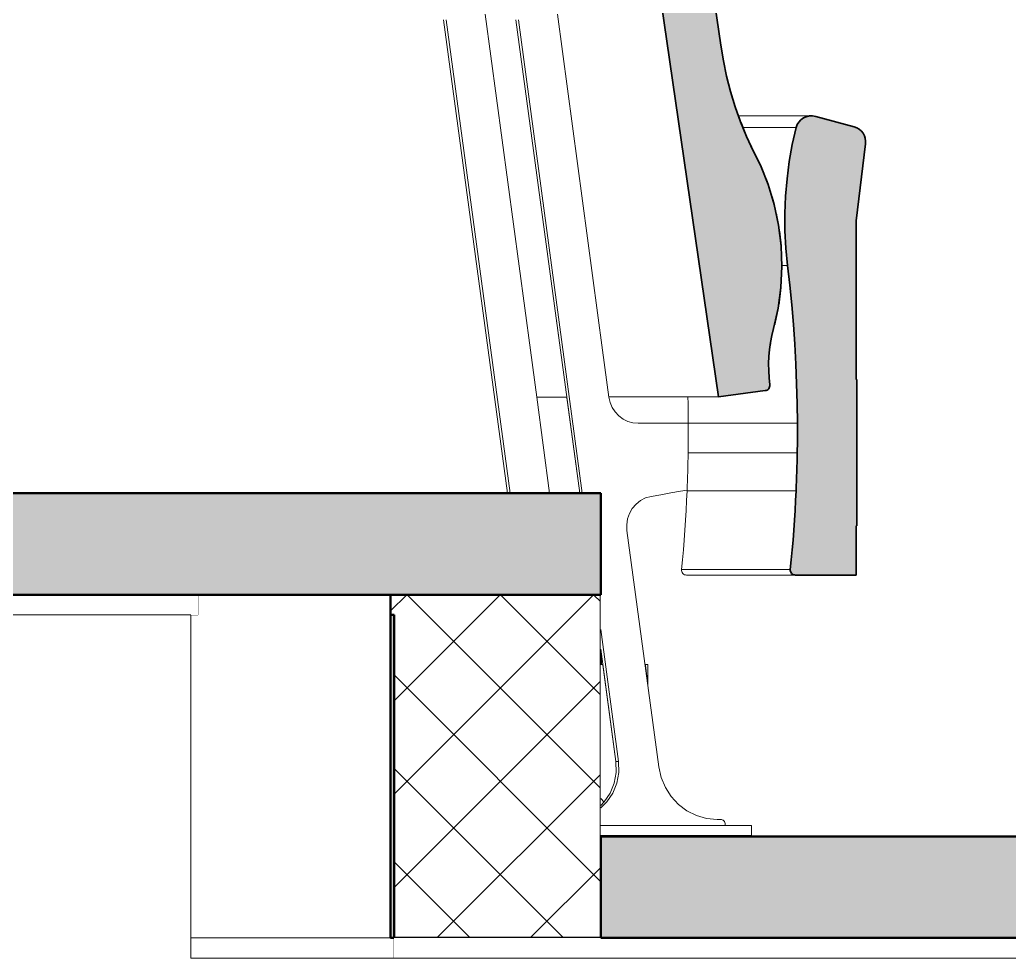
# Model space of a CAD drawing. Header units: millimetres. Extents: x -46169 to 135069, y -86316 to 18123.
# Drawn here: x 115291 to 116265, y -78897 to -77973 of the extents above; entities that cross this region are included whole.
import ezdxf

# ---------------------------------------------------------------- set-up
doc = ezdxf.new("R2010")
doc.units = ezdxf.units.MM
doc.header["$MEASUREMENT"] = 0
doc.linetypes.add('Wipeout_Contour', pattern=[1000, 0, -1000])
for name, color, linetype in [('New_A-20-M_Floor_Slab', 7, 'Continuous'), ('New_A-25-M_Wall_Int', 7, 'Continuous'), ('New_A-35-M_FFE_Fixed', 7, 'Continuous')]:
    doc.layers.add(name, color=color, linetype=linetype)
for name, color, linetype, lineweight, true_color in [('New_A-20-M_Floor_Slab_Pen_No__107', 7, 'Continuous', 15, 0xa6a6a6), ('New_A-20-M_Floor_Slab_Pen_No__27', 7, 'Continuous', 50, 0x2a2a2a), ('New_A-20-M_Floor_Slab_Pen_No__29', 7, 'Continuous', 50, 0x2a2a2a), ('New_A-20-M_Floor_Slab_Pen_No__81', 7, 'Continuous', 20, 0x6a6a6a), ('New_A-35-M_FFE_Fixed_Pen_No__104', 7, 'Continuous', 15, 0xa6a6a6), ('New_A-35-M_FFE_Fixed_Pen_No__44', 7, 'Continuous', 35, 0x444444)]:
    doc.layers.add(name, color=color, linetype=linetype, lineweight=lineweight, true_color=true_color)
for name, color, linetype, lineweight in [('New_A-20-M_Floor_Slab_Pen_No__87', 8, 'Continuous', 20), ('New_A-20-M_Floor_Slab_Pen_No__89', 8, 'Continuous', 20), ('New_A-35-M_FFE_Fixed_Pen_No__93', 8, 'Continuous', 13)]:
    doc.layers.add(name, color=color, linetype=linetype, lineweight=lineweight)

# ---------------------------------------------------------------- blocks, each defined once
blk = doc.blocks.new('Section Elem_15_3', base_point=(188935.42, -81480.18))
at = {"color": 254, "linetype": 'Wipeout_Contour', "lineweight": 0, "ltscale": 559424.669146}
blk.add_wipeout([(115829.56, -78344.06), (115799.98, -78344.06), (115812.74, -78438.68), (115842.32, -78438.68)], dxfattribs=at).dxf.layer = 'New_A-25-M_Wall_Int'
at = {"color": 254, "linetype": 'Wipeout_Contour', "lineweight": 0, "ltscale": 1818705.843723655}
blk.add_wipeout([(115948.93, -78343.98), (115871.15, -78343.98), (115871.16, -78344.06), (115872.33, -78349.28), (115874.38, -78354.21), (115877.25, -78358.67), (115880.84, -78362.54), (115885.03, -78365.69), (115889.7, -78368.01), (115894.7, -78369.43), (115899.86, -78369.91), (115949.3, -78369.91), (115949.08, -78350.44)], dxfattribs=at).dxf.layer = 'New_A-25-M_Wall_Int'
at = {"color": 254, "linetype": 'Wipeout_Contour', "lineweight": 0, "ltscale": 420030.032743}
blk.add_wipeout([(115863.04, -78607.43), (115865.07, -78607.43), (115863.04, -78592.34)], dxfattribs=at).dxf.layer = 'New_A-25-M_Wall_Int'
blk = doc.blocks.new('Section Elem_31_3', base_point=(188935.42, -81480.18))
at = {"layer": 'New_A-20-M_Floor_Slab_Pen_No__27', "linetype": 'Continuous'}
for p, q in [((115863.04, -78538.68), (115863.04, -78776.68)), ((115863.04, -78776.68), (115863.04, -78876.68)), ((115863.04, -78876.68), (115659.41, -78876.68))]:
    blk.add_line(p, q, dxfattribs=at)
at = {"color": 254, "linetype": 'Wipeout_Contour', "lineweight": 0, "ltscale": 558917.066303}
blk.add_wipeout([(115466.23, -78558.68), (115655.98, -78558.68), (115655.98, -78538.68), (115466.23, -78538.68)], dxfattribs=at).dxf.layer = 'New_A-20-M_Floor_Slab'
at = {"layer": 'New_A-20-M_Floor_Slab_Pen_No__107', "linetype": 'Continuous'}
h = blk.add_hatch(dxfattribs=at)
h.set_pattern_fill('Concrete_Block_0003', color=256, style=0, pattern_type=2)
h.set_pattern_definition([(45, (188935.42, -81480.184), (-45.96194, 45.96194), []), (135, (188935.42, -81480.184), (45.96194, 45.96194), [])])
h.paths.add_polyline_path([(115655.98, -78538.68), (115655.98, -78558.68), (115659.41, -78558.68), (115659.41, -78876.68), (115863.04, -78876.68), (115863.04, -78538.68)])
at = {"layer": 'New_A-20-M_Floor_Slab_Pen_No__27', "linetype": 'Continuous'}
blk.add_line((115655.98, -78538.68), (115655.98, -78558.68), dxfattribs=at)
at = {"layer": 'New_A-20-M_Floor_Slab_Pen_No__87', "linetype": 'Continuous'}
blk.add_line((115466.23, -78538.68), (115466.23, -78558.68), dxfattribs=at)
blk = doc.blocks.new('Section Elem_32_3', base_point=(188935.42, -81480.18))
at = {"color": 254, "linetype": 'Wipeout_Contour', "lineweight": 0, "ltscale": 559286.344146}
blk.add_wipeout([(115655.98, -78558.68), (115459.41, -78558.68), (115459.41, -78876.68), (115655.98, -78876.68)], dxfattribs=at).dxf.layer = 'New_A-20-M_Floor_Slab'
at = {"layer": 'New_A-20-M_Floor_Slab_Pen_No__27', "linetype": 'Continuous'}
blk.add_line((115659.41, -78558.68), (115655.98, -78558.68), dxfattribs=at)
at = {"layer": 'New_A-20-M_Floor_Slab_Pen_No__87', "linetype": 'Continuous'}
blk.add_line((115459.41, -78558.68), (115466.23, -78558.68), dxfattribs=at)
at = {"color": 254, "linetype": 'Wipeout_Contour', "lineweight": 0, "ltscale": 559672.625559}
blk.add_wipeout([(115659.41, -78896.68), (115659.41, -78876.68), (115459.41, -78876.68), (115459.41, -78896.68)], dxfattribs=at).dxf.layer = 'New_A-20-M_Floor_Slab'
at = {"layer": 'New_A-20-M_Floor_Slab_Pen_No__107', "linetype": 'Continuous', "lineweight": 0, "true_color": 0xd2d2d2}
blk.add_hatch(color=254, dxfattribs=at).paths.add_polyline_path([(115659.41, -78558.68), (115655.98, -78558.68), (115655.98, -78876.68), (115659.41, -78876.68)])
at = {"layer": 'New_A-20-M_Floor_Slab_Pen_No__27', "linetype": 'Continuous'}
for p, q in [((115655.98, -78558.68), (115655.98, -78876.68)), ((115659.41, -78558.68), (115659.41, -78876.68)), ((115659.41, -78876.68), (115655.98, -78876.68))]:
    blk.add_line(p, q, dxfattribs=at)
at = {"layer": 'New_A-20-M_Floor_Slab_Pen_No__87', "linetype": 'Continuous'}
for p, q in [((115459.41, -78876.68), (115459.41, -78558.68)), ((115459.41, -78876.68), (115655.98, -78876.68)), ((115459.41, -78896.68), (115459.41, -78876.68)), ((115659.41, -78876.68), (115659.41, -78896.68)), ((115659.41, -78896.68), (115459.41, -78896.68))]:
    blk.add_line(p, q, dxfattribs=at)
blk = doc.blocks.new('Section Elem_42_3', base_point=(188935.42, -81480.18))
at = {"color": 254, "linetype": 'Wipeout_Contour', "lineweight": 0, "ltscale": 561293.090992}
blk.add_wipeout([(116439.39, -78876.68), (115659.41, -78876.68), (115659.41, -78896.68), (116439.39, -78896.68)], dxfattribs=at).dxf.layer = 'New_A-20-M_Floor_Slab'
at = {"layer": 'New_A-20-M_Floor_Slab_Pen_No__89', "linetype": 'Continuous'}
blk.add_line((116432.57, -78896.68), (115659.41, -78896.68), dxfattribs=at)
blk = doc.blocks.new('Section Elem_43_3', base_point=(188935.42, -81480.18))
at = {"color": 254, "linetype": 'Wipeout_Contour', "lineweight": 0, "ltscale": 557314.78881}
blk.add_wipeout([(114686.25, -78558.68), (115466.23, -78558.68), (115466.23, -78538.68), (114686.25, -78538.68)], dxfattribs=at).dxf.layer = 'New_A-20-M_Floor_Slab'
at = {"layer": 'New_A-20-M_Floor_Slab_Pen_No__89', "linetype": 'Continuous'}
blk.add_line((115459.41, -78558.68), (114686.25, -78558.68), dxfattribs=at)
blk = doc.blocks.new('Section Elem_48_3', base_point=(188935.42, -81480.18))
at = {"color": 254, "linetype": 'Wipeout_Contour', "lineweight": 0, "ltscale": 1260637.226183041}
blk.add_wipeout([(115863.04, -78739.37), (115866.36, -78742.95), (115866.56, -78742.75), (115872.46, -78734.01), (115876.43, -78724.17), (115878.29, -78713.68), (115877.96, -78703.02), (115865.07, -78607.43), (115863.04, -78607.43)], dxfattribs=at).dxf.layer = 'New_A-20-M_Floor_Slab'
at = {"color": 254, "linetype": 'Wipeout_Contour', "lineweight": 0, "ltscale": 420159.71702}
blk.add_wipeout([(115909.41, -78607.43), (115906.67, -78607.43), (115909.41, -78627.76)], dxfattribs=at).dxf.layer = 'New_A-20-M_Floor_Slab'
at = {"color": 254, "linetype": 'Wipeout_Contour', "lineweight": 0, "ltscale": 560504.126791}
blk.add_wipeout([(115863.04, -78775.93), (115863.04, -78776.43), (115909.41, -78776.43), (115909.41, -78775.93)], dxfattribs=at).dxf.layer = 'New_A-20-M_Floor_Slab'
at = {"layer": 'New_A-20-M_Floor_Slab_Pen_No__89', "linetype": 'Continuous'}
for p, q in [((115865.07, -78607.43), (115863.04, -78607.43)), ((115909.41, -78607.43), (115906.67, -78607.43)), ((115909.41, -78607.43), (115909.41, -78627.76)), ((115909.41, -78776.43), (115863.04, -78776.43)), ((115909.41, -78775.93), (115909.41, -78776.43))]:
    blk.add_line(p, q, dxfattribs=at)
blk = doc.blocks.new('Section Elem_96_3', base_point=(188935.42, -81480.18))
at = {"layer": 'New_A-35-M_FFE_Fixed_Pen_No__44', "linetype": 'Continuous'}
for p, q in [((116115.32, -78326.91), (116114.78, -78326.91)), ((116114.8, -78470.91), (116114.81, -78519.41)), ((116115.32, -78470.91), (116114.8, -78470.91))]:
    blk.add_line(p, q, dxfattribs=at)
at = {"layer": 'New_A-35-M_FFE_Fixed_Pen_No__44', "linetype": 'Continuous', "flags": 128}
blk.add_lwpolyline([(116115.32, -78326.91), (116115.32, -78458.91), (116115.32, -78470.91)], dxfattribs=at)
at = {"color": 254, "linetype": 'Wipeout_Contour', "lineweight": 0, "ltscale": 699277.042987}
blk.add_wipeout([(116055.49, -78078.65), (116003.21, -78078.65), (116006.78, -78087.45), (116010.4, -78095.36), (116051.75, -78095.36)], dxfattribs=at).dxf.layer = 'New_A-35-M_FFE_Fixed'
at = {"color": 254, "linetype": 'Wipeout_Contour', "lineweight": 0, "ltscale": 699517.915229}
blk.add_wipeout([(116045.12, -78146.22), (116031.43, -78146.22), (116033.93, -78154.56), (116035.77, -78163.3), (116044.46, -78163.3)], dxfattribs=at).dxf.layer = 'New_A-35-M_FFE_Fixed'
at = {"color": 254, "linetype": 'Wipeout_Contour', "lineweight": 0, "ltscale": 699731.423379}
blk.add_wipeout([(116040.55, -78233.85), (116049.31, -78233.85), (116047.12, -78214.49), (116041.38, -78214.49), (116041.42, -78215.55)], dxfattribs=at).dxf.layer = 'New_A-35-M_FFE_Fixed'
at = {"color": 254, "linetype": 'Wipeout_Contour', "lineweight": 0, "ltscale": 979826.825991}
blk.add_wipeout([(116030.37, -78290.2), (116030.11, -78292.07), (116054.2, -78292.07), (116052.85, -78272.64), (116034.15, -78272.64), (116033.31, -78276.45), (116031.67, -78283.29)], dxfattribs=at).dxf.layer = 'New_A-35-M_FFE_Fixed'
at = {"color": 254, "linetype": 'Wipeout_Contour', "lineweight": 0, "ltscale": 560023.812636}
blk.add_wipeout([(115949.27, -78388.04), (115949.23, -78391.66), (116056.74, -78391.66), (116056.78, -78388.04)], dxfattribs=at).dxf.layer = 'New_A-35-M_FFE_Fixed'
at = {"color": 254, "linetype": 'Wipeout_Contour', "lineweight": 0, "ltscale": 560048.826747}
blk.add_wipeout([(115949.14, -78398.91), (115949.06, -78403.59), (116056.56, -78403.59), (116056.64, -78398.91)], dxfattribs=at).dxf.layer = 'New_A-35-M_FFE_Fixed'
at = {"color": 254, "linetype": 'Wipeout_Contour', "lineweight": 0, "ltscale": 560134.018868}
blk.add_wipeout([(115948.07, -78436.33), (115947.64, -78446.04), (116055.03, -78446.04), (116055.5, -78436.33)], dxfattribs=at).dxf.layer = 'New_A-35-M_FFE_Fixed'
at = {"color": 254, "linetype": 'Wipeout_Contour', "lineweight": 0, "ltscale": 560270.26655}
blk.add_wipeout([(115942.77, -78513.92), (116049.82, -78513.92), (116050.77, -78504.24), (115943.66, -78504.24)], dxfattribs=at).dxf.layer = 'New_A-35-M_FFE_Fixed'
at = {"color": 254, "linetype": 'Wipeout_Contour', "lineweight": 0, "ltscale": 560368.115083}
blk.add_wipeout([(115872.46, -78734.01), (115866.56, -78742.75), (115869.15, -78742.75), (115875.05, -78734.01)], dxfattribs=at).dxf.layer = 'New_A-35-M_FFE_Fixed'
at = {"color": 254, "linetype": 'Wipeout_Contour', "lineweight": 0, "ltscale": 560661.332657}
blk.add_wipeout([(115863.04, -78775.93), (116011.57, -78775.93), (116011.57, -78765.93), (115863.04, -78765.93)], dxfattribs=at).dxf.layer = 'New_A-35-M_FFE_Fixed'
at = {"layer": 'New_A-35-M_FFE_Fixed_Pen_No__93', "linetype": 'Continuous'}
for p, q in [((116011.57, -78775.93), (116011.57, -78765.93)), ((115863.04, -78775.93), (116011.57, -78775.93))]:
    blk.add_line(p, q, dxfattribs=at)
at = {"color": 254, "linetype": 'Wipeout_Contour', "lineweight": 0, "ltscale": 559411.92708}
blk.add_wipeout([(116056.52, -78075.81), (116002.05, -78075.81), (116003.21, -78078.65), (116055.49, -78078.65)], dxfattribs=at).dxf.layer = 'New_A-35-M_FFE_Fixed'
at = {"color": 254, "linetype": 'Wipeout_Contour', "lineweight": 0, "ltscale": 699457.372408}
blk.add_wipeout([(116025.78, -78129.18), (116028.02, -78134.86), (116031.43, -78146.22), (116045.12, -78146.22), (116046.56, -78129.18)], dxfattribs=at).dxf.layer = 'New_A-35-M_FFE_Fixed'
at = {"color": 254, "linetype": 'Wipeout_Contour', "lineweight": 0, "ltscale": 699576.509393}
blk.add_wipeout([(116035.77, -78163.3), (116038.15, -78174.67), (116038.86, -78180.4), (116044.57, -78180.4), (116044.46, -78163.3)], dxfattribs=at).dxf.layer = 'New_A-35-M_FFE_Fixed'
at = {"color": 254, "linetype": 'Wipeout_Contour', "lineweight": 0, "ltscale": 699836.001748}
blk.add_wipeout([(116037.74, -78256.39), (116034.15, -78272.64), (116052.85, -78272.64), (116051.22, -78253.23), (116038.16, -78253.23)], dxfattribs=at).dxf.layer = 'New_A-35-M_FFE_Fixed'
at = {"color": 254, "linetype": 'Wipeout_Contour', "lineweight": 0, "ltscale": 979895.691167}
blk.add_wipeout([(116028.47, -78311.17), (116028.47, -78311.52), (116055.28, -78311.52), (116054.2, -78292.07), (116030.11, -78292.07), (116029.4, -78297.16), (116028.76, -78304.16)], dxfattribs=at).dxf.layer = 'New_A-35-M_FFE_Fixed'
at = {"color": 254, "linetype": 'Wipeout_Contour', "lineweight": 0, "ltscale": 560015.79469}
blk.add_wipeout([(115949.27, -78388.04), (116056.78, -78388.04), (116056.81, -78384.41), (115949.29, -78384.41)], dxfattribs=at).dxf.layer = 'New_A-35-M_FFE_Fixed'
at = {"color": 254, "linetype": 'Wipeout_Contour', "lineweight": 0, "ltscale": 560118.964675}
blk.add_wipeout([(115948.07, -78436.33), (116055.5, -78436.33), (116055.7, -78431.65), (115948.26, -78431.65)], dxfattribs=at).dxf.layer = 'New_A-35-M_FFE_Fixed'
at = {"color": 254, "linetype": 'Wipeout_Contour', "lineweight": 0, "ltscale": 560251.500926}
blk.add_wipeout([(115943.66, -78504.24), (116050.77, -78504.24), (116051.65, -78494.55), (115944.49, -78494.55)], dxfattribs=at).dxf.layer = 'New_A-35-M_FFE_Fixed'
at = {"color": 254, "linetype": 'Wipeout_Contour', "lineweight": 0, "ltscale": 560298.63855}
blk.add_wipeout([(115944.75, -78518.46), (115945.62, -78518.98), (116052.87, -78518.98), (116051.93, -78518.46)], dxfattribs=at).dxf.layer = 'New_A-35-M_FFE_Fixed'
at = {"color": 254, "linetype": 'Wipeout_Contour', "lineweight": 0, "ltscale": 560363.539082}
blk.add_wipeout([(115879.02, -78724.17), (115876.43, -78724.17), (115872.46, -78734.01), (115875.05, -78734.01)], dxfattribs=at).dxf.layer = 'New_A-35-M_FFE_Fixed'
at = {"color": 254, "linetype": 'Wipeout_Contour', "lineweight": 0, "ltscale": 560365.538297}
blk.add_wipeout([(115863.04, -78748.63), (115869.15, -78742.75), (115866.56, -78742.75), (115863.04, -78746.14)], dxfattribs=at).dxf.layer = 'New_A-35-M_FFE_Fixed'
at = {"color": 254, "linetype": 'Wipeout_Contour', "lineweight": 0, "ltscale": 559400.529753}
blk.add_wipeout([(116062.74, -78069.21), (115999.55, -78069.21), (116000.19, -78070.99), (116060.22, -78070.99)], dxfattribs=at).dxf.layer = 'New_A-35-M_FFE_Fixed'
at = {"color": 254, "linetype": 'Wipeout_Contour', "lineweight": 0, "ltscale": 699394.86618}
blk.add_wipeout([(116018.68, -78112.22), (116020.45, -78115.69), (116025.78, -78129.18), (116046.56, -78129.18), (116048.77, -78112.22)], dxfattribs=at).dxf.layer = 'New_A-35-M_FFE_Fixed'
at = {"color": 254, "linetype": 'Wipeout_Contour', "lineweight": 0, "ltscale": 699633.371894}
blk.add_wipeout([(116044.57, -78180.4), (116038.86, -78180.4), (116040.66, -78195.04), (116040.75, -78197.47), (116045.46, -78197.47)], dxfattribs=at).dxf.layer = 'New_A-35-M_FFE_Fixed'
at = {"color": 254, "linetype": 'Wipeout_Contour', "lineweight": 0, "ltscale": 699785.921836}
blk.add_wipeout([(116040.45, -78236.04), (116038.16, -78253.23), (116051.22, -78253.23), (116049.31, -78233.85), (116040.55, -78233.85)], dxfattribs=at).dxf.layer = 'New_A-35-M_FFE_Fixed'
at = {"color": 254, "linetype": 'Wipeout_Contour', "lineweight": 0, "ltscale": 839979.598144}
blk.add_wipeout([(116055.28, -78311.52), (116028.47, -78311.52), (116028.51, -78318.19), (116028.9, -78325.21), (116029.49, -78330.97), (116056.07, -78330.97)], dxfattribs=at).dxf.layer = 'New_A-35-M_FFE_Fixed'
at = {"color": 254, "linetype": 'Wipeout_Contour', "lineweight": 0, "ltscale": 559999.665795}
blk.add_wipeout([(115949.32, -78377.16), (115949.31, -78380.79), (116056.82, -78380.79), (116056.83, -78377.16)], dxfattribs=at).dxf.layer = 'New_A-35-M_FFE_Fixed'
at = {"color": 254, "linetype": 'Wipeout_Contour', "lineweight": 0, "ltscale": 560031.799516}
blk.add_wipeout([(115949.19, -78395.29), (116056.7, -78395.29), (116056.74, -78391.66), (115949.23, -78391.66)], dxfattribs=at).dxf.layer = 'New_A-35-M_FFE_Fixed'
at = {"color": 254, "linetype": 'Wipeout_Contour', "lineweight": 0, "ltscale": 560109.102505}
blk.add_wipeout([(115948.26, -78431.65), (116055.7, -78431.65), (116055.88, -78426.97), (115948.43, -78426.97)], dxfattribs=at).dxf.layer = 'New_A-35-M_FFE_Fixed'
at = {"color": 254, "linetype": 'Wipeout_Contour', "lineweight": 0, "ltscale": 560232.501016}
blk.add_wipeout([(115945.25, -78484.86), (115944.49, -78494.55), (116051.65, -78494.55), (116052.47, -78484.86)], dxfattribs=at).dxf.layer = 'New_A-35-M_FFE_Fixed'
at = {"color": 254, "linetype": 'Wipeout_Contour', "lineweight": 0, "ltscale": 560302.718098}
blk.add_wipeout([(116052.87, -78518.98), (115945.62, -78518.98), (115946.58, -78519.3), (116053.89, -78519.3)], dxfattribs=at).dxf.layer = 'New_A-35-M_FFE_Fixed'
at = {"color": 254, "linetype": 'Wipeout_Contour', "lineweight": 0, "ltscale": 560350.338058}
blk.add_wipeout([(115879.02, -78724.17), (115880.88, -78713.68), (115878.29, -78713.68), (115876.43, -78724.17)], dxfattribs=at).dxf.layer = 'New_A-35-M_FFE_Fixed'
at = {"color": 254, "linetype": 'Wipeout_Contour', "lineweight": 0, "ltscale": 559400.693893}
blk.add_wipeout([(115999.11, -78067.95), (115999.55, -78069.21), (116062.74, -78069.21), (116065.58, -78067.95)], dxfattribs=at).dxf.layer = 'New_A-35-M_FFE_Fixed'
at = {"color": 254, "linetype": 'Wipeout_Contour', "lineweight": 0, "ltscale": 699335.026585}
blk.add_wipeout([(116051.75, -78095.36), (116010.4, -78095.36), (116013.3, -78101.71), (116018.68, -78112.22), (116048.77, -78112.22)], dxfattribs=at).dxf.layer = 'New_A-35-M_FFE_Fixed'
at = {"color": 254, "linetype": 'Wipeout_Contour', "lineweight": 0, "ltscale": 559747.36508}
blk.add_wipeout([(116045.46, -78197.47), (116040.75, -78197.47), (116041.38, -78214.49), (116047.12, -78214.49)], dxfattribs=at).dxf.layer = 'New_A-35-M_FFE_Fixed'
at = {"color": 254, "linetype": 'Wipeout_Contour', "lineweight": 0, "ltscale": 2099839.079996435}
blk.add_wipeout([(115979.05, -78343.98), (115948.93, -78343.98), (115949.08, -78350.44), (116056.58, -78350.44), (116056.07, -78330.97), (116029.49, -78330.97), (116029.62, -78332.19), (116029.64, -78333.16), (116029.47, -78334.12), (116029.12, -78335.03), (116028.59, -78335.85), (116027.9, -78336.56), (116027.09, -78337.13), (116026.17, -78337.53), (116025.2, -78337.76)], dxfattribs=at).dxf.layer = 'New_A-35-M_FFE_Fixed'
at = {"color": 254, "linetype": 'Wipeout_Contour', "lineweight": 0, "ltscale": 560039.755273}
blk.add_wipeout([(115949.14, -78398.91), (116056.64, -78398.91), (116056.7, -78395.29), (115949.19, -78395.29)], dxfattribs=at).dxf.layer = 'New_A-35-M_FFE_Fixed'
at = {"color": 254, "linetype": 'Wipeout_Contour', "lineweight": 0, "ltscale": 560099.187643}
blk.add_wipeout([(115948.43, -78426.97), (116055.88, -78426.97), (116056.05, -78422.3), (115948.59, -78422.3)], dxfattribs=at).dxf.layer = 'New_A-35-M_FFE_Fixed'
at = {"color": 254, "linetype": 'Wipeout_Contour', "lineweight": 0, "ltscale": 560213.267719}
blk.add_wipeout([(115945.25, -78484.86), (116052.47, -78484.86), (116053.22, -78475.16), (115945.94, -78475.16)], dxfattribs=at).dxf.layer = 'New_A-35-M_FFE_Fixed'
at = {"color": 254, "linetype": 'Wipeout_Contour', "lineweight": 0, "ltscale": 560306.557589}
blk.add_wipeout([(115946.58, -78519.3), (115947.58, -78519.41), (116054.97, -78519.41), (116053.89, -78519.3)], dxfattribs=at).dxf.layer = 'New_A-35-M_FFE_Fixed'
at = {"layer": 'New_A-35-M_FFE_Fixed_Pen_No__93', "linetype": 'Continuous'}
blk.add_line((116047.12, -78214.49), (116041.38, -78214.49), dxfattribs=at)
at = {"color": 254, "linetype": 'Wipeout_Contour', "lineweight": 0, "ltscale": 559406.870146}
blk.add_wipeout([(116071.74, -78067.19), (115998.83, -78067.19), (115998.86, -78067.27), (116068.62, -78067.27)], dxfattribs=at).dxf.layer = 'New_A-35-M_FFE_Fixed'
at = {"color": 254, "linetype": 'Wipeout_Contour', "lineweight": 0, "ltscale": 559406.210597}
blk.add_wipeout([(116058.12, -78073.22), (116001, -78073.22), (116002.05, -78075.81), (116056.52, -78075.81)], dxfattribs=at).dxf.layer = 'New_A-35-M_FFE_Fixed'
at = {"color": 254, "linetype": 'Wipeout_Contour', "lineweight": 0, "ltscale": 559957.164053}
blk.add_wipeout([(115949.08, -78350.44), (115949.3, -78369.91), (116056.82, -78369.91), (116056.58, -78350.44)], dxfattribs=at).dxf.layer = 'New_A-35-M_FFE_Fixed'
at = {"color": 254, "linetype": 'Wipeout_Contour', "lineweight": 0, "ltscale": 560089.220194}
blk.add_wipeout([(115948.73, -78417.62), (115948.59, -78422.3), (116056.05, -78422.3), (116056.2, -78417.62)], dxfattribs=at).dxf.layer = 'New_A-35-M_FFE_Fixed'
at = {"color": 254, "linetype": 'Wipeout_Contour', "lineweight": 0, "ltscale": 560193.801935}
blk.add_wipeout([(115946.57, -78465.46), (115945.94, -78475.16), (116053.22, -78475.16), (116053.89, -78465.46)], dxfattribs=at).dxf.layer = 'New_A-35-M_FFE_Fixed'
at = {"color": 254, "linetype": 'Wipeout_Contour', "lineweight": 0, "ltscale": 560283.453615}
blk.add_wipeout([(115942.78, -78514.96), (115942.99, -78515.98), (116050.05, -78515.98), (116049.82, -78514.96)], dxfattribs=at).dxf.layer = 'New_A-35-M_FFE_Fixed'
at = {"layer": 'New_A-35-M_FFE_Fixed_Pen_No__93', "linetype": 'Continuous'}
blk.add_line((116055.49, -78078.65), (116003.21, -78078.65), dxfattribs=at)
at = {"color": 254, "linetype": 'Wipeout_Contour', "lineweight": 0, "ltscale": 699229.965248}
blk.add_wipeout([(116060.22, -78070.99), (116000.19, -78070.99), (116000.88, -78072.93), (116001, -78073.22), (116058.12, -78073.22)], dxfattribs=at).dxf.layer = 'New_A-35-M_FFE_Fixed'
at = {"color": 254, "linetype": 'Wipeout_Contour', "lineweight": 0, "ltscale": 559983.413267}
blk.add_wipeout([(115949.3, -78369.91), (115949.31, -78373.54), (116056.83, -78373.54), (116056.82, -78369.91)], dxfattribs=at).dxf.layer = 'New_A-35-M_FFE_Fixed'
at = {"color": 254, "linetype": 'Wipeout_Contour', "lineweight": 0, "ltscale": 560079.200273}
blk.add_wipeout([(115948.73, -78417.62), (116056.2, -78417.62), (116056.34, -78412.94), (115948.85, -78412.94)], dxfattribs=at).dxf.layer = 'New_A-35-M_FFE_Fixed'
at = {"color": 254, "linetype": 'Wipeout_Contour', "lineweight": 0, "ltscale": 560174.10458}
blk.add_wipeout([(115947.14, -78455.75), (115946.57, -78465.46), (116053.89, -78465.46), (116054.5, -78455.75)], dxfattribs=at).dxf.layer = 'New_A-35-M_FFE_Fixed'
at = {"color": 254, "linetype": 'Wipeout_Contour', "lineweight": 0, "ltscale": 560286.735109}
blk.add_wipeout([(115942.99, -78515.98), (115943.4, -78516.93), (116050.49, -78516.93), (116050.05, -78515.98)], dxfattribs=at).dxf.layer = 'New_A-35-M_FFE_Fixed'
at = {"color": 254, "linetype": 'Wipeout_Contour', "lineweight": 0, "ltscale": 559402.836151}
blk.add_wipeout([(115998.86, -78067.27), (115999.11, -78067.95), (116065.58, -78067.95), (116068.62, -78067.27)], dxfattribs=at).dxf.layer = 'New_A-35-M_FFE_Fixed'
at = {"color": 254, "linetype": 'Wipeout_Contour', "lineweight": 0, "ltscale": 559991.554956}
blk.add_wipeout([(115949.31, -78373.54), (115949.32, -78377.16), (116056.83, -78377.16), (116056.83, -78373.54)], dxfattribs=at).dxf.layer = 'New_A-35-M_FFE_Fixed'
at = {"color": 254, "linetype": 'Wipeout_Contour', "lineweight": 0, "ltscale": 560069.127986}
blk.add_wipeout([(115948.85, -78412.94), (116056.34, -78412.94), (116056.45, -78408.27), (115948.96, -78408.27)], dxfattribs=at).dxf.layer = 'New_A-35-M_FFE_Fixed'
at = {"color": 254, "linetype": 'Wipeout_Contour', "lineweight": 0, "ltscale": 560154.176578}
blk.add_wipeout([(115947.64, -78446.04), (115947.14, -78455.75), (116054.5, -78455.75), (116055.03, -78446.04)], dxfattribs=at).dxf.layer = 'New_A-35-M_FFE_Fixed'
at = {"color": 254, "linetype": 'Wipeout_Contour', "lineweight": 0, "ltscale": 560294.495911}
blk.add_wipeout([(115944, -78517.77), (115944.75, -78518.46), (116051.93, -78518.46), (116051.13, -78517.77)], dxfattribs=at).dxf.layer = 'New_A-35-M_FFE_Fixed'
at = {"layer": 'New_A-35-M_FFE_Fixed_Pen_No__93', "linetype": 'Continuous'}
blk.add_line((116071.74, -78067.19), (115998.83, -78067.19), dxfattribs=at)
at = {"color": 254, "linetype": 'Wipeout_Contour', "lineweight": 0, "ltscale": 560007.745722}
blk.add_wipeout([(115949.29, -78384.41), (116056.81, -78384.41), (116056.82, -78380.79), (115949.31, -78380.79)], dxfattribs=at).dxf.layer = 'New_A-35-M_FFE_Fixed'
at = {"color": 254, "linetype": 'Wipeout_Contour', "lineweight": 0, "ltscale": 560059.003439}
blk.add_wipeout([(115948.96, -78408.27), (116056.45, -78408.27), (116056.56, -78403.59), (115949.06, -78403.59)], dxfattribs=at).dxf.layer = 'New_A-35-M_FFE_Fixed'
at = {"color": 254, "linetype": 'Wipeout_Contour', "lineweight": 0, "ltscale": 560290.469879}
blk.add_wipeout([(115943.4, -78516.93), (115944, -78517.77), (116051.13, -78517.77), (116050.49, -78516.93)], dxfattribs=at).dxf.layer = 'New_A-35-M_FFE_Fixed'
at = {"color": 254, "linetype": 'Wipeout_Contour', "lineweight": 0, "ltscale": 560280.767753}
blk.add_wipeout([(115942.77, -78513.92), (115942.78, -78514.96), (116049.82, -78514.96), (116049.82, -78513.92)], dxfattribs=at).dxf.layer = 'New_A-35-M_FFE_Fixed'
at = {"layer": 'New_A-35-M_FFE_Fixed_Pen_No__104', "linetype": 'Continuous'}
blk.add_hatch(color=256, dxfattribs=at).paths.add_polyline_path([(116050.49, -78516.93), (116051.13, -78517.77), (116051.93, -78518.46), (116052.87, -78518.98), (116053.89, -78519.3), (116054.97, -78519.41), (116096.17, -78519.41), (116108.6, -78519.41), (116114.81, -78519.41), (116114.8, -78470.91), (116115.32, -78470.91), (116115.32, -78458.91), (116115.32, -78326.91), (116114.78, -78326.91), (116114.78, -78170.53), (116123.86, -78094.66), (116124.01, -78091.96), (116123.67, -78089.28), (116122.83, -78086.71), (116121.53, -78084.32), (116119.8, -78082.19), (116117.71, -78080.4), (116115.32, -78079), (116112.71, -78078.03), (116074.81, -78067.71), (116071.74, -78067.19), (116068.62, -78067.27), (116065.58, -78067.95), (116062.74, -78069.21), (116060.22, -78070.99), (116058.12, -78073.22), (116056.52, -78075.81), (116055.49, -78078.65), (116051.75, -78095.36), (116048.77, -78112.22), (116046.56, -78129.18), (116045.12, -78146.22), (116044.46, -78163.3), (116044.57, -78180.4), (116045.46, -78197.47), (116047.12, -78214.49), (116049.31, -78233.85), (116051.22, -78253.23), (116052.85, -78272.64), (116054.2, -78292.07), (116055.28, -78311.52), (116056.07, -78330.97), (116056.58, -78350.44), (116056.82, -78369.91), (116056.83, -78373.54), (116056.83, -78377.16), (116056.82, -78380.79), (116056.81, -78384.41), (116056.78, -78388.04), (116056.74, -78391.66), (116056.7, -78395.29), (116056.64, -78398.91), (116056.56, -78403.59), (116056.45, -78408.27), (116056.34, -78412.94), (116056.2, -78417.62), (116056.05, -78422.3), (116055.88, -78426.97), (116055.7, -78431.65), (116055.5, -78436.33), (116055.03, -78446.04), (116054.5, -78455.75), (116053.89, -78465.46), (116053.22, -78475.16), (116052.47, -78484.86), (116051.65, -78494.55), (116050.77, -78504.24), (116049.82, -78513.92), (116049.82, -78514.96), (116050.05, -78515.98)])
at = {"layer": 'New_A-35-M_FFE_Fixed_Pen_No__44', "linetype": 'Continuous', "flags": 128}
blk.add_lwpolyline([(116114.78, -78326.91), (116114.78, -78170.53), (116123.86, -78094.66), (116124.01, -78091.96), (116123.67, -78089.28), (116122.83, -78086.71), (116121.53, -78084.32), (116119.8, -78082.19), (116117.71, -78080.4), (116115.32, -78079), (116112.71, -78078.03), (116074.81, -78067.71), (116071.74, -78067.19), (116068.62, -78067.27), (116065.58, -78067.95), (116062.74, -78069.21), (116060.22, -78070.99), (116058.12, -78073.22), (116056.52, -78075.81), (116055.49, -78078.65), (116051.75, -78095.36), (116048.77, -78112.22), (116046.56, -78129.18), (116045.12, -78146.22), (116044.46, -78163.3), (116044.57, -78180.4), (116045.46, -78197.47), (116047.12, -78214.49), (116049.31, -78233.85), (116051.22, -78253.23), (116052.85, -78272.64), (116054.2, -78292.07), (116055.28, -78311.52), (116056.07, -78330.97), (116056.58, -78350.44), (116056.82, -78369.91), (116056.83, -78373.54), (116056.83, -78377.16), (116056.82, -78380.79), (116056.81, -78384.41), (116056.78, -78388.04), (116056.74, -78391.66), (116056.7, -78395.29), (116056.64, -78398.91), (116056.56, -78403.59), (116056.45, -78408.27), (116056.34, -78412.94), (116056.2, -78417.62), (116056.05, -78422.3), (116055.88, -78426.97), (116055.7, -78431.65), (116055.5, -78436.33), (116055.03, -78446.04), (116054.5, -78455.75), (116053.89, -78465.46), (116053.22, -78475.16), (116052.47, -78484.86), (116051.65, -78494.55), (116050.77, -78504.24), (116049.82, -78513.92), (116049.82, -78514.96), (116050.05, -78515.98), (116050.49, -78516.93), (116051.13, -78517.77), (116051.93, -78518.46), (116052.87, -78518.98), (116053.89, -78519.3), (116054.97, -78519.41), (116096.17, -78519.41), (116108.6, -78519.41), (116114.81, -78519.41)], dxfattribs=at)
at = {"color": 254, "linetype": 'Wipeout_Contour', "lineweight": 0, "ltscale": 12449000.35082051}
blk.add_wipeout([(115685.36, -77575.01), (115685.36, -77576.09), (115685.44, -77577.03), (115685.7, -77577.94), (115686.12, -77578.78), (115686.68, -77579.53), (115687.36, -77580.15), (115688.15, -77580.63), (115689.01, -77580.94), (115689.92, -77581.08), (115698.13, -77582.3), (115706.03, -77584.95), (115713.37, -77588.96), (115719.94, -77594.21), (115725.54, -77600.55), (115730.01, -77607.79), (115733.22, -77615.72), (115735.07, -77624.09), (115844.91, -78438.68), (115863.04, -78438.68), (115863.04, -78538.68), (115863.04, -78573.14), (115880.55, -78703.02), (115880.88, -78713.68), (115879.02, -78724.17), (115875.05, -78734.01), (115869.15, -78742.75), (115863.04, -78748.63), (115863.04, -78765.93), (115928.91, -78765.93), (115952.52, -78765.93), (115985.78, -78765.93), (115985.78, -78764.93), (115985.69, -78763.96), (115985.42, -78763.02), (115984.97, -78762.16), (115984.37, -78761.4), (115983.64, -78760.78), (115982.8, -78760.32), (115981.9, -78760.03), (115980.95, -78759.93), (115977.66, -78759.93), (115967.34, -78758.98), (115957.35, -78756.13), (115948.01, -78751.49), (115939.62, -78745.2), (115932.44, -78737.46), (115926.71, -78728.53), (115922.61, -78718.68), (115920.26, -78708.23), (115888.89, -78475.55), (115888.65, -78469.8), (115889.48, -78464.12), (115891.34, -78458.7), (115894.16, -78453.75), (115897.85, -78449.44), (115902.26, -78445.95), (115907.23, -78443.38), (115912.58, -78441.85), (115922.27, -78440.21), (115931.95, -78438.54), (115941.63, -78436.84), (115948.1, -78435.68), (115948.26, -78431.65), (115948.43, -78426.97), (115948.59, -78422.3), (115948.73, -78417.62), (115948.85, -78412.94), (115948.96, -78408.27), (115949.06, -78403.59), (115949.14, -78398.91), (115949.19, -78395.29), (115949.23, -78391.66), (115949.27, -78388.04), (115949.29, -78384.41), (115949.31, -78380.79), (115949.32, -78377.16), (115949.31, -78373.54), (115949.3, -78369.91), (115899.86, -78369.91), (115894.7, -78369.43), (115889.7, -78368.01), (115885.03, -78365.69), (115880.84, -78362.54), (115877.25, -78358.67), (115874.38, -78354.21), (115872.33, -78349.28), (115871.16, -78344.06), (115767.46, -77575.01)], dxfattribs=at).dxf.layer = 'New_A-35-M_FFE_Fixed'
at = {"layer": 'New_A-35-M_FFE_Fixed_Pen_No__93', "linetype": 'Continuous'}
for p, q in [((115874.38, -78354.21), (115872.33, -78349.28)), ((115877.25, -78358.67), (115874.38, -78354.21)), ((115949.08, -78350.44), (115949.3, -78369.91)), ((115880.84, -78362.54), (115877.25, -78358.67)), ((115885.03, -78365.69), (115880.84, -78362.54)), ((115889.7, -78368.01), (115885.03, -78365.69)), ((115894.7, -78369.43), (115889.7, -78368.01)), ((115899.86, -78369.91), (115894.7, -78369.43)), ((115949.3, -78369.91), (115899.86, -78369.91)), ((115949.3, -78369.91), (115949.31, -78373.54)), ((116056.82, -78369.91), (115949.3, -78369.91)), ((115949.31, -78373.54), (115949.32, -78377.16)), ((115949.31, -78380.79), (115949.29, -78384.41)), ((115949.32, -78377.16), (115949.31, -78380.79)), ((115949.23, -78391.66), (115949.19, -78395.29)), ((115949.27, -78388.04), (115949.23, -78391.66)), ((115949.29, -78384.41), (115949.27, -78388.04)), ((115949.14, -78398.91), (115949.06, -78403.59)), ((115949.19, -78395.29), (115949.14, -78398.91)), ((116056.64, -78398.91), (115949.14, -78398.91)), ((115948.96, -78408.27), (115948.85, -78412.94)), ((115949.06, -78403.59), (115948.96, -78408.27)), ((115948.59, -78422.3), (115948.43, -78426.97)), ((115948.73, -78417.62), (115948.59, -78422.3)), ((115948.85, -78412.94), (115948.73, -78417.62)), ((115948.26, -78431.65), (115948.07, -78436.33)), ((115948.43, -78426.97), (115948.26, -78431.65)), ((115907.23, -78443.38), (115912.58, -78441.85)), ((115912.58, -78441.85), (115922.27, -78440.21)), ((115922.27, -78440.21), (115931.95, -78438.54)), ((115931.95, -78438.54), (115941.63, -78436.84)), ((115941.63, -78436.84), (115948.1, -78435.68)), ((115948.07, -78436.33), (115947.64, -78446.04)), ((116055.5, -78436.33), (115948.07, -78436.33)), ((115894.16, -78453.75), (115897.85, -78449.44)), ((115897.85, -78449.44), (115902.26, -78445.95)), ((115902.26, -78445.95), (115907.23, -78443.38)), ((115947.64, -78446.04), (115947.14, -78455.75)), ((115889.48, -78464.12), (115891.34, -78458.7)), ((115891.34, -78458.7), (115894.16, -78453.75)), ((115947.14, -78455.75), (115946.57, -78465.46)), ((115888.65, -78469.8), (115889.48, -78464.12)), ((115888.89, -78475.55), (115888.65, -78469.8)), ((115946.57, -78465.46), (115945.94, -78475.16)), ((115920.26, -78708.23), (115888.89, -78475.55)), ((115945.94, -78475.16), (115945.25, -78484.86)), ((115945.25, -78484.86), (115944.49, -78494.55)), ((115944.49, -78494.55), (115943.66, -78504.24)), ((115943.66, -78504.24), (115942.77, -78513.92)), ((115942.77, -78513.92), (115942.78, -78514.96)), ((116049.82, -78513.92), (115942.77, -78513.92)), ((115942.78, -78514.96), (115942.99, -78515.98)), ((115942.99, -78515.98), (115943.4, -78516.93)), ((115943.4, -78516.93), (115944, -78517.77)), ((115944, -78517.77), (115944.75, -78518.46)), ((115944.75, -78518.46), (115945.62, -78518.98)), ((115945.62, -78518.98), (115946.58, -78519.3)), ((115946.58, -78519.3), (115947.58, -78519.41)), ((116054.97, -78519.41), (115947.58, -78519.41)), ((115922.61, -78718.68), (115920.26, -78708.23)), ((115876.43, -78724.17), (115872.46, -78734.01)), ((115879.02, -78724.17), (115875.05, -78734.01)), ((115926.71, -78728.53), (115922.61, -78718.68)), ((115932.44, -78737.46), (115926.71, -78728.53)), ((115939.62, -78745.2), (115932.44, -78737.46)), ((115948.01, -78751.49), (115939.62, -78745.2)), ((115957.35, -78756.13), (115948.01, -78751.49)), ((115967.34, -78758.98), (115957.35, -78756.13)), ((115977.66, -78759.93), (115967.34, -78758.98)), ((115980.95, -78759.93), (115977.66, -78759.93)), ((115981.9, -78760.03), (115980.95, -78759.93)), ((115982.8, -78760.32), (115981.9, -78760.03)), ((115983.64, -78760.78), (115982.8, -78760.32)), ((115984.37, -78761.4), (115983.64, -78760.78)), ((115984.97, -78762.16), (115984.37, -78761.4)), ((115985.42, -78763.02), (115984.97, -78762.16)), ((115985.69, -78763.96), (115985.42, -78763.02)), ((116011.57, -78765.93), (115863.04, -78765.93)), ((115985.78, -78764.93), (115985.69, -78763.96)), ((115985.78, -78765.93), (115985.78, -78764.93))]:
    blk.add_line(p, q, dxfattribs=at)
at = {"color": 254, "linetype": 'Wipeout_Contour', "lineweight": 0, "ltscale": 558979.231175}
blk.add_wipeout([(115779.46, -77972.54), (115842.32, -78438.68), (115844.91, -78438.68), (115782.05, -77972.54)], dxfattribs=at).dxf.layer = 'New_A-35-M_FFE_Fixed'
at = {"color": 254, "linetype": 'Wipeout_Contour', "lineweight": 0, "ltscale": 560154.862808}
blk.add_wipeout([(115863.04, -78573.14), (115863.04, -78592.34), (115877.96, -78703.02), (115880.55, -78703.02)], dxfattribs=at).dxf.layer = 'New_A-35-M_FFE_Fixed'
at = {"color": 254, "linetype": 'Wipeout_Contour', "lineweight": 0, "ltscale": 420267.473657}
blk.add_wipeout([(115863.04, -78746.14), (115866.36, -78742.95), (115863.04, -78739.37)], dxfattribs=at).dxf.layer = 'New_A-35-M_FFE_Fixed'
at = {"layer": 'New_A-35-M_FFE_Fixed_Pen_No__93', "linetype": 'Continuous'}
for p, q in [((115872.46, -78734.01), (115866.56, -78742.75)), ((115875.05, -78734.01), (115869.15, -78742.75)), ((115863.04, -78739.37), (115866.36, -78742.95)), ((115869.15, -78742.75), (115863.04, -78748.63)), ((115866.56, -78742.75), (115863.04, -78746.14))]:
    blk.add_line(p, q, dxfattribs=at)
at = {"color": 254, "linetype": 'Wipeout_Contour', "lineweight": 0, "ltscale": 558665.642811}
blk.add_wipeout([(115771.47, -77604.72), (115871.15, -78343.98), (115979.05, -78343.98), (115871.62, -77604.72)], dxfattribs=at).dxf.layer = 'New_A-35-M_FFE_Fixed'
at = {"color": 254, "linetype": 'Wipeout_Contour', "lineweight": 0, "ltscale": 560329.111975}
blk.add_wipeout([(115877.96, -78703.02), (115878.29, -78713.68), (115880.88, -78713.68), (115880.55, -78703.02)], dxfattribs=at).dxf.layer = 'New_A-35-M_FFE_Fixed'
at = {"layer": 'New_A-35-M_FFE_Fixed_Pen_No__104', "linetype": 'Continuous'}
blk.add_hatch(color=256, dxfattribs=at).paths.add_polyline_path([(115919.07, -77572.09), (115918.65, -77571.2), (115918.05, -77570.41), (115917.3, -77569.75), (115916.44, -77569.24), (115915.48, -77568.9), (115914.48, -77568.75), (115913.47, -77568.79), (115867.33, -77575.01), (115871.62, -77604.72), (115979.05, -78343.98), (116025.2, -78337.76), (116026.17, -78337.53), (116027.09, -78337.13), (116027.9, -78336.56), (116028.59, -78335.85), (116029.12, -78335.03), (116029.47, -78334.12), (116029.64, -78333.16), (116029.62, -78332.19), (116028.9, -78325.21), (116028.51, -78318.19), (116028.47, -78311.17), (116028.76, -78304.16), (116029.4, -78297.16), (116030.37, -78290.2), (116031.67, -78283.29), (116033.31, -78276.45), (116037.74, -78256.39), (116040.45, -78236.04), (116041.42, -78215.55), (116040.66, -78195.04), (116038.15, -78174.67), (116033.93, -78154.56), (116028.02, -78134.86), (116020.45, -78115.69), (116013.3, -78101.71), (116006.78, -78087.45), (116000.88, -78072.93), (115995.63, -78058.19), (115991.03, -78043.24), (115987.1, -78028.12), (115983.83, -78012.85), (115981.24, -77997.46), (115919.31, -77573.05)])
at = {"layer": 'New_A-35-M_FFE_Fixed_Pen_No__44', "linetype": 'Continuous', "flags": 128}
for points in [[(115979.05, -78343.98), (116025.2, -78337.76), (116026.17, -78337.53), (116027.09, -78337.13), (116027.9, -78336.56), (116028.59, -78335.85), (116029.12, -78335.03), (116029.47, -78334.12), (116029.64, -78333.16), (116029.62, -78332.19), (116028.9, -78325.21), (116028.51, -78318.19), (116028.47, -78311.17), (116028.76, -78304.16), (116029.4, -78297.16), (116030.37, -78290.2), (116031.67, -78283.29), (116033.31, -78276.45), (116037.74, -78256.39), (116040.45, -78236.04), (116041.42, -78215.55), (116040.66, -78195.04), (116038.15, -78174.67), (116033.93, -78154.56), (116028.02, -78134.86), (116020.45, -78115.69), (116013.3, -78101.71), (116006.78, -78087.45), (116000.88, -78072.93), (115995.63, -78058.19), (115991.03, -78043.24), (115987.1, -78028.12), (115983.83, -78012.85), (115981.24, -77997.46), (115919.31, -77573.05)], [(115867.33, -77575.01), (115871.62, -77604.72), (115979.05, -78343.98)]]:
    blk.add_lwpolyline(points, dxfattribs=at)
at = {"layer": 'New_A-35-M_FFE_Fixed_Pen_No__93', "linetype": 'Continuous'}
for p, q in [((115871.16, -78344.06), (115864.94, -78297.95)), ((115979.05, -78343.98), (115871.15, -78343.98)), ((115872.33, -78349.28), (115871.16, -78344.06)), ((115948.93, -78343.98), (115949.08, -78350.44)), ((115863.04, -78573.14), (115880.55, -78703.02)), ((115863.04, -78592.34), (115877.96, -78703.02)), ((115880.55, -78703.02), (115877.96, -78703.02)), ((115877.96, -78703.02), (115878.29, -78713.68)), ((115880.55, -78703.02), (115880.88, -78713.68)), ((115878.29, -78713.68), (115876.43, -78724.17)), ((115880.88, -78713.68), (115879.02, -78724.17))]:
    blk.add_line(p, q, dxfattribs=at)
at = {"color": 254, "linetype": 'Wipeout_Contour', "lineweight": 0, "ltscale": 558743.310262}
blk.add_wipeout([(115710.88, -77972.54), (115708.29, -77972.54), (115771.14, -78438.68), (115773.73, -78438.68)], dxfattribs=at).dxf.layer = 'New_A-35-M_FFE_Fixed'
at = {"color": 254, "linetype": 'Wipeout_Contour', "lineweight": 0, "ltscale": 4596998.794006968}
blk.add_wipeout([(115682.77, -77575.01), (115614.18, -77575.01), (115614.18, -77576.09), (115614.27, -77577.03), (115614.52, -77577.94), (115614.94, -77578.78), (115615.5, -77579.53), (115616.19, -77580.15), (115616.98, -77580.63), (115617.84, -77580.94), (115618.74, -77581.08), (115626.96, -77582.3), (115634.85, -77584.95), (115642.19, -77588.96), (115648.76, -77594.21), (115654.36, -77600.55), (115658.83, -77607.79), (115662.04, -77615.72), (115663.89, -77624.09), (115773.73, -78438.68), (115812.74, -78438.68), (115698.55, -77591.78), (115697.35, -77582.9), (115695.55, -77582.3), (115687.33, -77581.08), (115686.43, -77580.94), (115685.57, -77580.63), (115684.78, -77580.15), (115684.09, -77579.53), (115683.53, -77578.78), (115683.11, -77577.94), (115682.85, -77577.03), (115682.77, -77576.09)], dxfattribs=at).dxf.layer = 'New_A-35-M_FFE_Fixed'
at = {"color": 254, "linetype": 'Wipeout_Contour', "lineweight": 0, "ltscale": 1533582.432958097}
blk.add_wipeout([(115703.44, -77584.95), (115697.35, -77582.9), (115698.55, -77591.78), (115799.98, -78344.06), (115829.56, -78344.06), (115732.48, -77624.09), (115730.63, -77615.72), (115727.42, -77607.79), (115722.95, -77600.55), (115717.35, -77594.21), (115710.78, -77588.96)], dxfattribs=at).dxf.layer = 'New_A-35-M_FFE_Fixed'
at = {"layer": 'New_A-35-M_FFE_Fixed_Pen_No__93', "linetype": 'Continuous'}
for p, q in [((115771.14, -78438.68), (115708.29, -77972.54)), ((115773.73, -78438.68), (115710.88, -77972.54)), ((115749.14, -77967.01), (115793.77, -78297.95)), ((115779.46, -77972.54), (115842.32, -78438.68)), ((115782.05, -77972.54), (115844.91, -78438.68)), ((115864.94, -78297.95), (115820.32, -77967.01)), ((115793.77, -78297.95), (115799.98, -78344.06)), ((115829.56, -78344.06), (115799.97, -78344.06)), ((115812.74, -78438.68), (115799.98, -78344.06))]:
    blk.add_line(p, q, dxfattribs=at)
blk = doc.blocks.new('Section Elem_102_3', base_point=(188935.42, -81480.18))
at = {"layer": 'New_A-20-M_Floor_Slab_Pen_No__81', "linetype": 'Continuous', "lineweight": 0, "true_color": 0x353535}
blk.add_hatch(color=250, dxfattribs=at).paths.add_polyline_path([(116836.2, -78776.68), (115863.04, -78776.68), (115863.04, -78876.68), (116836.2, -78876.68)])
at = {"layer": 'New_A-20-M_Floor_Slab_Pen_No__29', "linetype": 'Continuous'}
for p, q in [((116836.2, -78776.68), (115863.04, -78776.68)), ((116836.2, -78776.68), (116836.2, -78876.68)), ((116629.14, -78876.68), (115863.04, -78876.68)), ((116836.2, -78876.68), (116629.14, -78876.68))]:
    blk.add_line(p, q, dxfattribs=at)
blk = doc.blocks.new('Section Elem_103_3', base_point=(188935.42, -81480.18))
at = {"layer": 'New_A-20-M_Floor_Slab_Pen_No__81', "linetype": 'Continuous', "lineweight": 0, "true_color": 0x353535}
blk.add_hatch(color=250, dxfattribs=at).paths.add_polyline_path([(115863.04, -78438.68), (114889.88, -78438.68), (114889.88, -78538.68), (115863.04, -78538.68)])
at = {"layer": 'New_A-20-M_Floor_Slab_Pen_No__29', "linetype": 'Continuous'}
for p, q in [((115863.04, -78438.68), (114889.88, -78438.68)), ((115863.04, -78438.68), (115863.04, -78538.68)), ((115655.98, -78538.68), (114889.88, -78538.68)), ((115863.04, -78538.68), (115655.98, -78538.68))]:
    blk.add_line(p, q, dxfattribs=at)

msp = doc.modelspace()

# ---------------------------------------------------------------- block references
at = {"layer": 'New_A-25-M_Wall_Int'}
msp.add_blockref('Section Elem_15_3', (188935.42, -81480.18), dxfattribs=at)

# ---------------------------------------------------------------- next in the draw order: block references
at = {"layer": 'New_A-20-M_Floor_Slab'}
msp.add_blockref('Section Elem_31_3', (188935.42, -81480.18), dxfattribs=at)

# ---------------------------------------------------------------- next in the draw order: block references
for name in ['Section Elem_32_3', 'Section Elem_48_3']:
    msp.add_blockref(name, (188935.42, -81480.18), dxfattribs=at)

# ---------------------------------------------------------------- next in the draw order: block references
for name in ['Section Elem_43_3', 'Section Elem_42_3']:
    msp.add_blockref(name, (188935.42, -81480.18), dxfattribs=at)

# ---------------------------------------------------------------- next in the draw order: block references
at = {"layer": 'New_A-35-M_FFE_Fixed'}
msp.add_blockref('Section Elem_96_3', (188935.42, -81480.18), dxfattribs=at)

# ---------------------------------------------------------------- next in the draw order: block references
at = {"layer": 'New_A-20-M_Floor_Slab'}
for name in ['Section Elem_103_3', 'Section Elem_102_3']:
    msp.add_blockref(name, (188935.42, -81480.18), dxfattribs=at)

doc.saveas('drawing.dxf')
